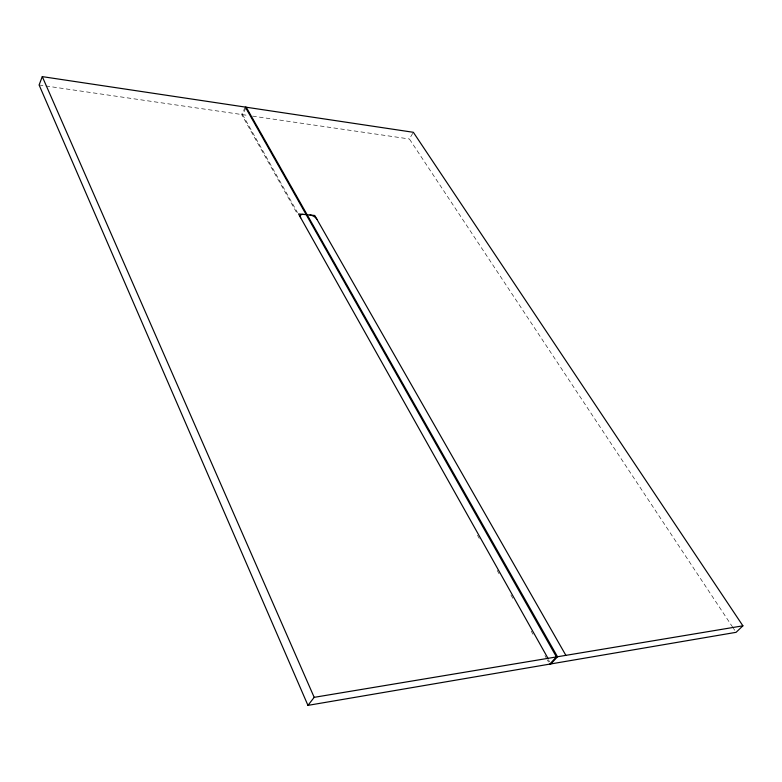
<?xml version="1.0" encoding="UTF-8"?>
<svg xmlns="http://www.w3.org/2000/svg" width="782" height="782" viewBox="0 0 782 782"><rect width="100%" height="100%" fill="white"/><g stroke="black" fill="none" stroke-linecap="round" stroke-linejoin="round"><path stroke-width="0.59" stroke-dasharray="3.91 2.93" d="M245.323 107.085L241.638 114.514L297.16 213.564M245.714 108.287L242.557 114.641L297.502 212.577M732.705 627.242L409.387 138.971L413.355 132.295M39.1 84.984L248.598 115.531M252.586 116.107L409.387 138.971M733.379 628.259L734.728 630.292M548.387 659.685L549.58 661.816M477.479 535.24L479.268 538.436M497.176 570.391L499.571 574.653M510.91 594.887L513.305 599.149M531.213 631.103L533.001 634.3M544.946 655.599L546.735 658.796M547.332 659.861L548.524 661.992"/><path stroke-width="1.17" d="M42.287 76.626L39.1 84.984L307.952 705.374L736.077 632.325L742.9 625.825L413.355 132.295L42.287 76.626L314.188 697.339L307.952 705.374M549.726 664.123L556.442 656.929L245.323 107.085M550.772 663.938L557.498 656.753L246.242 107.222M314.188 697.339L742.9 625.825M306.192 214.659L298.519 213.916L547.977 658.346M307.14 214.747L314.735 215.48L565.875 655.355M300.689 217.787A5.816 3.02 29.7 0 1 303.318 214.385M309.995 215.021A5.787 3.001 29.9 0 1 316.935 219.322"/></g></svg>
